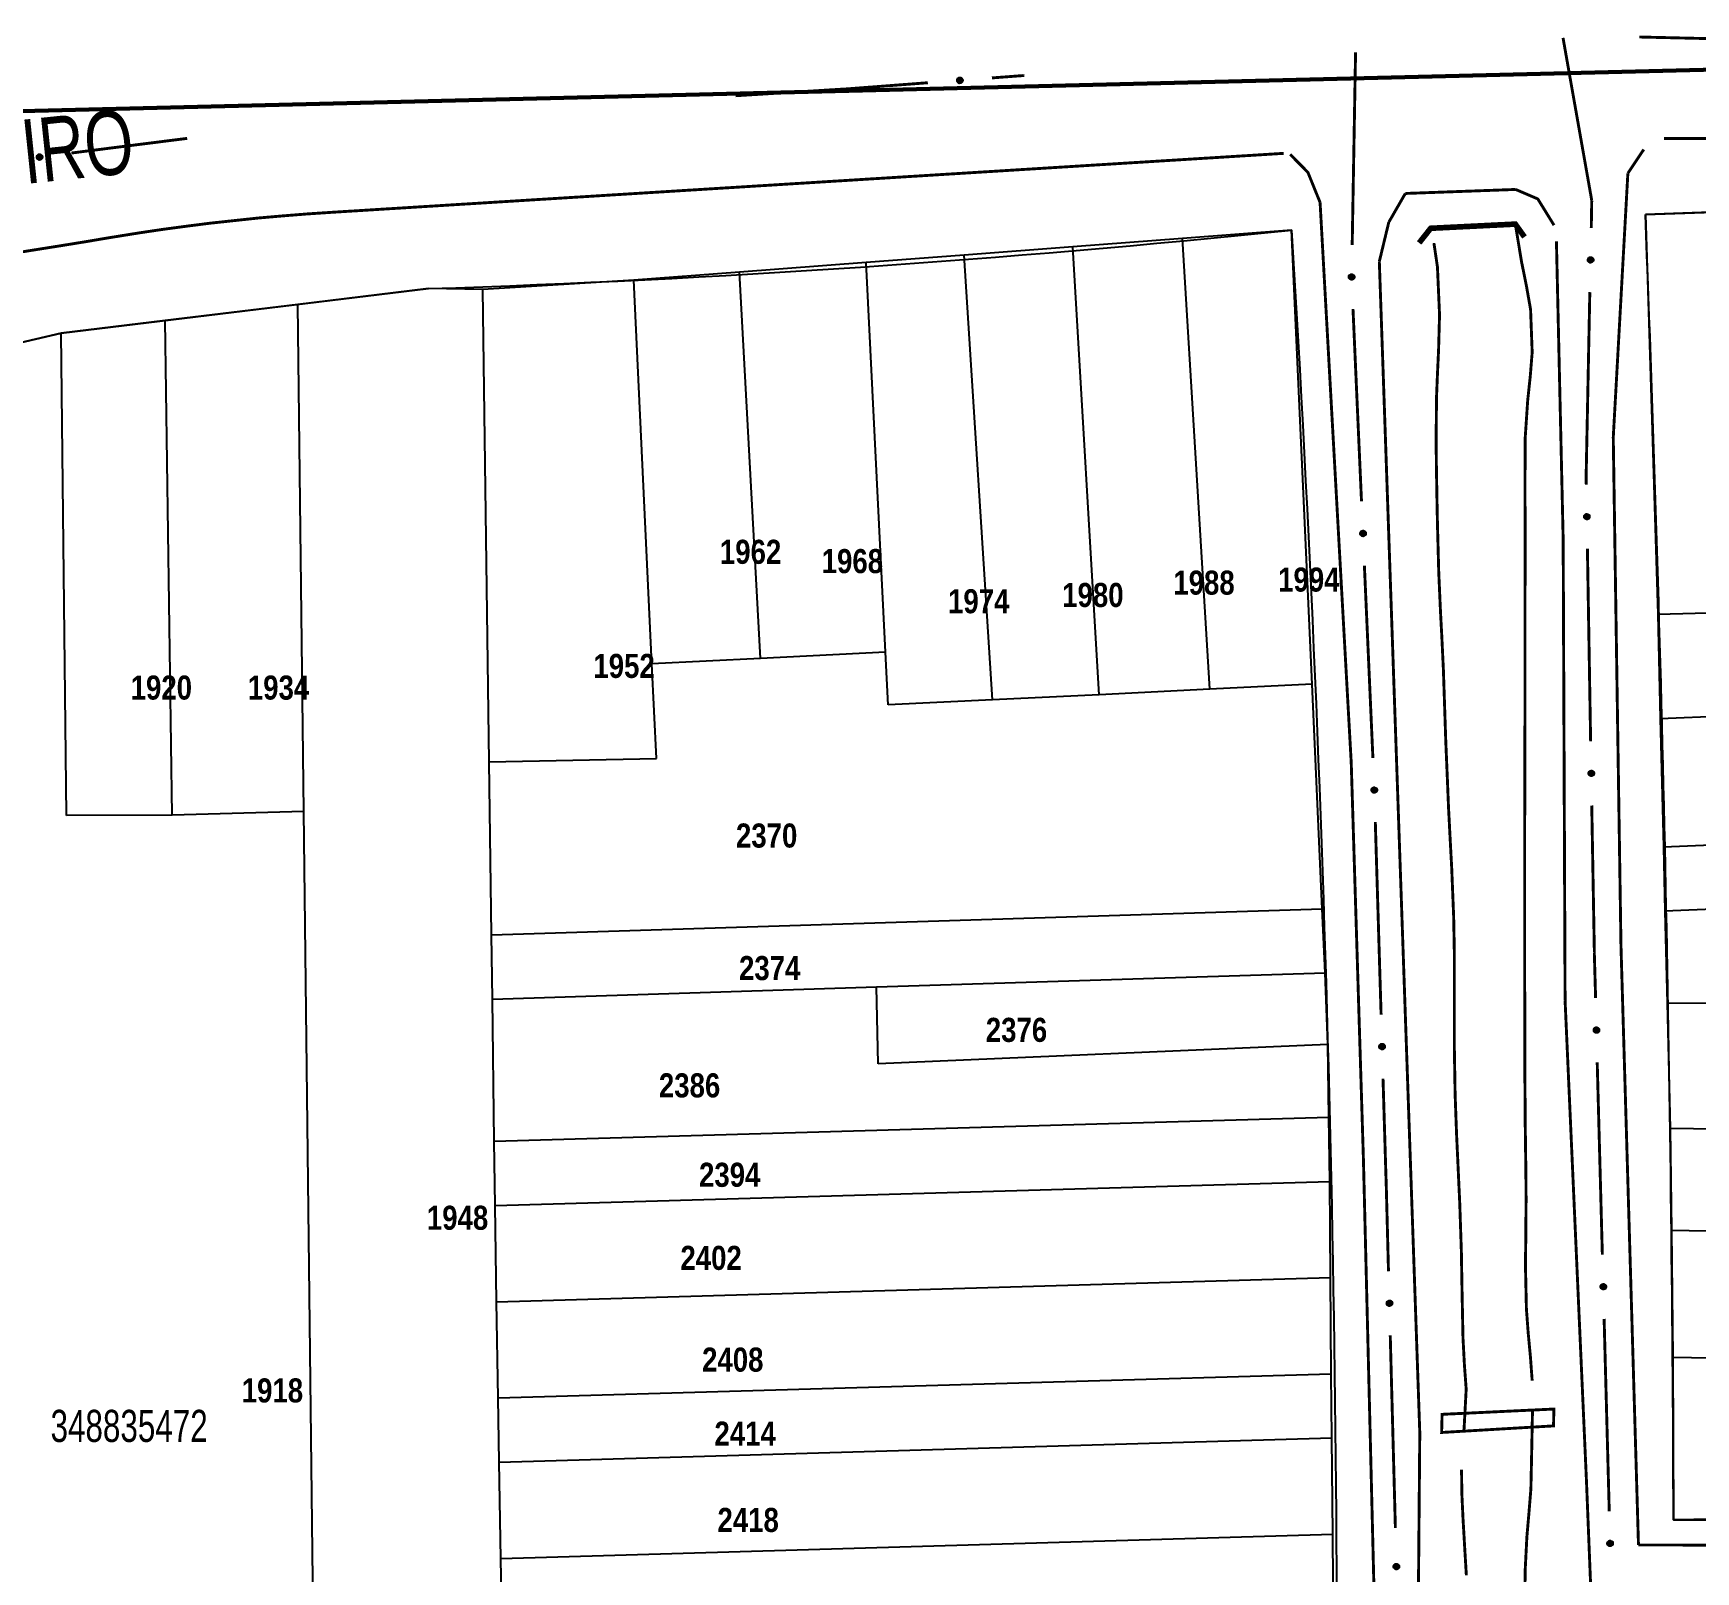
# Model space of a CAD drawing. Extents: x 201676 to 203188, y 4837754 to 4839005.
# Drawn here: x 202126.4 to 202229.9, y 4838902.7 to 4838998.5 of the extents above; entities that cross this region are included whole.
import ezdxf
from ezdxf.enums import TextEntityAlignment as Align

# ---------------------------------------------------------------- set-up
doc = ezdxf.new("R2010")
doc.units = 0
doc.header["$LTSCALE"] = 1.5
doc.header["$MEASUREMENT"] = 0
for name, color, linetype in [('CD-MALHA-LOTES', 40, 'CONTINUOUS'), ('CD_TXT_QUADRA', 7, 'CONTINUOUS'), ('HD-CURSO-PERENE', 170, 'CONTINUOUS'), ('LM-LIM-SETOR-FISCAL', 7, 'CONTINUOUS'), ('RU-QUADRAS', 210, 'CONTINUOUS'), ('SV-EIXO-RUA-PAV', 20, 'CONTINUOUS'), ('SV-ESTIVAS', 7, 'CONTINUOUS'), ('SV-PONTE-BUEIRO', 7, 'CONTINUOUS'), ('SV-RUA-PAVIM-S-GUIA-C-GUIA', 7, 'CONTINUOUS'), ('SV-TXT-RUA-PAV-S-GUIA-C-GUIA', 7, 'CONTINUOUS'), ('Th_NmrPort', 7, 'CONTINUOUS')]:
    doc.layers.add(name, color=color, linetype=linetype)
doc.styles.add('ARIAL', font='ARIAL.TTF')
doc.styles.get("Standard").update_dxf_attribs({"font": 'swisscbo.ttf'})
doc.linetypes.add('Limite', pattern='A,20,-3,[130,ltypeshp.shx,S=6.35,R=0,X=0,Y=0],-3,20', length=46)

msp = doc.modelspace()

# ---------------------------------------------------------------- linework, layer by layer
at = {"layer": 'CD-MALHA-LOTES', "linetype": 'Continuous', "flags": 128}
for points in [[(202236.64, 4838987.61), (202226.78, 4838987.24)], [(202226.78, 4838987.24), (202227.55, 4838962.34)], [(202197.96, 4838985.76), (202191.12, 4838985.24)], [(202204.74, 4838986.28), (202197.96, 4838985.76)], [(202199.66, 4838957.66), (202197.96, 4838985.76)], [(202206.02, 4838957.98), (202204.74, 4838986.28)], [(202184.36, 4838984.72), (202178.24, 4838984.26)], [(202191.12, 4838985.24), (202184.36, 4838984.72)], [(202186.11, 4838957), (202184.36, 4838984.72)], [(202192.76, 4838957.32), (202191.12, 4838985.24)], [(202170.37, 4838983.66), (202163.78, 4838983.15)], [(202178.24, 4838984.26), (202170.37, 4838983.66)], [(202171.66, 4838959.59), (202170.37, 4838983.66)], [(202179.45, 4838959.98), (202178.24, 4838984.26)], [(202154.37, 4838982.57), (202151, 4838982.63), (202142.86, 4838981.64)], [(202163.78, 4838983.15), (202154.37, 4838982.57)], [(202164.91, 4838959.24), (202163.78, 4838983.15)], [(202142.86, 4838981.64), (202134.6, 4838980.64)], [(202143.23, 4838950.05), (202142.86, 4838981.64)], [(202154.77, 4838953.14), (202154.37, 4838982.57)], [(202134.6, 4838980.64), (202128.11, 4838979.86)], [(202135.02, 4838949.82), (202134.6, 4838980.64)], [(202128.11, 4838979.86), (202123.29, 4838978.73)], [(202128.45, 4838949.8), (202128.11, 4838979.86)], [(202227.55, 4838962.34), (202237.62, 4838962.61)], [(202227.55, 4838962.34), (202227.71, 4838955.84)], [(202179.45, 4838959.98), (202171.66, 4838959.59)], [(202179.61, 4838956.69), (202179.45, 4838959.98)], [(202171.66, 4838959.59), (202164.91, 4838959.24)], [(202165.19, 4838953.35), (202164.91, 4838959.24)], [(202206.02, 4838957.98), (202199.66, 4838957.66)], [(202206.66, 4838943.99), (202206.02, 4838957.98)], [(202186.11, 4838957), (202179.61, 4838956.69)], [(202192.76, 4838957.32), (202186.11, 4838957)], [(202199.66, 4838957.66), (202192.76, 4838957.32)], [(202227.71, 4838955.84), (202243.72, 4838956.51)], [(202227.71, 4838955.84), (202227.9, 4838947.84)], [(202154.77, 4838953.14), (202165.19, 4838953.35)], [(202154.91, 4838942.36), (202154.77, 4838953.14)], [(202135.02, 4838949.82), (202128.45, 4838949.8)], [(202143.23, 4838950.05), (202135.02, 4838949.82)], [(202143.98, 4838886.19), (202143.23, 4838950.05)], [(202227.9, 4838947.84), (202243.92, 4838948.51)], [(202227.9, 4838947.84), (202228, 4838943.84)], [(202244.05, 4838944.51), (202228, 4838943.84)], [(202154.91, 4838942.36), (202206.66, 4838943.99)], [(202206.84, 4838940), (202206.66, 4838943.99)], [(202228, 4838943.84), (202228.13, 4838938.11)], [(202154.97, 4838938.36), (202154.91, 4838942.36)], [(202154.97, 4838938.36), (202178.9, 4838939.12)], [(202178.9, 4838939.12), (202206.84, 4838940)], [(202178.99, 4838934.32), (202178.9, 4838939.12)], [(202207, 4838935.52), (202206.84, 4838940)], [(202155.09, 4838929.5), (202154.97, 4838938.36)], [(202228.13, 4838938.11), (202244.21, 4838938.2)], [(202228.13, 4838938.11), (202228.32, 4838930.31)], [(202207, 4838935.52), (202178.99, 4838934.32)], [(202207.07, 4838931), (202207, 4838935.52)], [(202155.09, 4838929.5), (202207.07, 4838931)], [(202207.12, 4838927), (202207.07, 4838931)], [(202228.32, 4838930.31), (202244.4, 4838930.08)], [(202228.32, 4838930.31), (202228.4, 4838923.95)], [(202155.14, 4838925.5), (202155.09, 4838929.5)], [(202155.14, 4838925.5), (202207.12, 4838927)], [(202207.17, 4838921), (202207.12, 4838927)], [(202155.23, 4838919.5), (202155.14, 4838925.5)], [(202228.4, 4838923.95), (202250.33, 4838923.55)], [(202228.4, 4838923.95), (202228.5, 4838916.05)], [(202155.23, 4838919.5), (202207.17, 4838921)], [(202207.22, 4838915.01), (202207.17, 4838921)], [(202155.33, 4838913.5), (202155.23, 4838919.5)], [(202228.5, 4838916.05), (202250.42, 4838915.65)], [(202228.5, 4838916.05), (202228.53, 4838905.91)], [(202155.33, 4838913.5), (202207.22, 4838915.01)], [(202207.26, 4838911.01), (202207.22, 4838915.01)], [(202155.39, 4838909.5), (202155.33, 4838913.5)], [(202155.39, 4838909.5), (202207.26, 4838911.01)], [(202207.31, 4838905.01), (202207.26, 4838911.01)], [(202155.49, 4838903.5), (202155.39, 4838909.5)], [(202155.49, 4838903.5), (202207.31, 4838905.01)], [(202207.36, 4838899.01), (202207.31, 4838905.01)], [(202228.53, 4838905.91), (202250.53, 4838905.84)], [(202155.59, 4838897.51), (202155.49, 4838903.5)]]:
    msp.add_lwpolyline(points, dxfattribs=at)
at = {"layer": 'HD-CURSO-PERENE', "const_width": 0.18}
for points in [[(202218.68, 4838986.65), (202219.07, 4838984.29), (202219.37, 4838982.81), (202219.63, 4838981.33), (202219.73, 4838978.66), (202219.61, 4838977.16), (202219.45, 4838975.66), (202219.3, 4838973.41), (202219.28, 4838970.41), (202219.29, 4838968.22), (202219.29, 4838966.72), (202219.29, 4838965.22), (202219.28, 4838962.37), (202219.28, 4838959.37), (202219.28, 4838957), (202219.28, 4838955.5), (202219.27, 4838954), (202219.27, 4838951.19), (202219.26, 4838948.19), (202219.26, 4838945.95), (202219.26, 4838944.45), (202219.26, 4838942.95), (202219.26, 4838940.42), (202219.27, 4838937.42), (202219.27, 4838934.49), (202219.28, 4838932.99), (202219.3, 4838930.36), (202219.34, 4838927.36), (202219.35, 4838925.86), (202219.33, 4838923.29), (202219.31, 4838921.79), (202219.37, 4838919.07), (202219.48, 4838917.57), (202219.62, 4838916.07), (202219.73, 4838914.58)], [(202215.48, 4838911.43), (202215.62, 4838914.05), (202215.51, 4838915.55), (202215.42, 4838917.25), (202215.36, 4838920.25), (202215.32, 4838922.6), (202215.22, 4838925.6), (202215.09, 4838928.44), (202215.02, 4838929.94), (202214.93, 4838932.43), (202214.88, 4838935.43), (202214.88, 4838936.93), (202214.88, 4838939.86), (202214.88, 4838941.36), (202214.84, 4838943.48), (202214.72, 4838946.48), (202214.64, 4838947.98), (202214.52, 4838950.28), (202214.46, 4838951.78), (202214.35, 4838954.38), (202214.25, 4838957.38), (202214.2, 4838958.88), (202214.1, 4838960.98), (202214.02, 4838962.48), (202213.91, 4838964.97), (202213.83, 4838967.97), (202213.8, 4838969.47), (202213.76, 4838971.83), (202213.75, 4838973.33), (202213.77, 4838975.8), (202213.83, 4838977.3), (202213.9, 4838978.8), (202213.96, 4838980.99), (202213.83, 4838983.98), (202213.61, 4838985.47)], [(202219.75, 4838912.74), (202219.7, 4838910.18), (202219.65, 4838907.84), (202219.53, 4838906.35), (202219.4, 4838904.85), (202219.29, 4838902.69), (202219.28, 4838901.19)], [(202215.63, 4838902.45), (202215.54, 4838903.95), (202215.42, 4838906.02), (202215.35, 4838907.53), (202215.33, 4838909.03)]]:
    msp.add_lwpolyline(points, dxfattribs=at)
at = {"layer": 'LM-LIM-SETOR-FISCAL', "linetype": 'Limite', "ltscale": 0.1}
msp.add_lwpolyline([(202318.07, 4838998.42, 0.25, 0.25, 0), (202068.75, 4838992.29, 0.25, 0.25, 0), (201844.6, 4838966.82, 0.25, 0.25, 0), (201676.49, 4838941.35, 0, 0, 0), (201681.03, 4838935.91, 0.25, 0.25, 0), (201689.97, 4838899.54, 0.25, 0.25, 0), (201695.64, 4838875.82, 0.25, 0.25, 0), (201701.83, 4838849.53, 0.25, 0.25, 0), (201705.72, 4838833.17, 0.25, 0.25, 0), (201725.64, 4838746.02, 0.25, 0.25, 0), (201739.56, 4838683.09, 0.25, 0.25, 0), (201748.1, 4838649.87, 0.25, 0.25, 0), (201789.28, 4838468.11, 0.25, 0.25, 0)], format="xyseb", dxfattribs=at)
at = {"layer": 'RU-QUADRAS', "color": 6, "linetype": 'Continuous'}
msp.add_lwpolyline([(202226.78, 4838987.24), (202268.29, 4838988.66), (202270.23, 4838929.72), (202273.57, 4838929.68), (202271.64, 4838988.7), (202313.82, 4838989.16, -0.317853), (202314.58, 4838985.46), (202316.1, 4838985.46), (202309.81, 4838905.27, 0.009773), (202228.53, 4838905.91, 0.009219)], format="xyb", close=True, dxfattribs=at)
msp.add_lwpolyline([(202123.29, 4838978.73), (202128.11, 4838979.86), (202151, 4838982.63, 0.017803), (202204.74, 4838986.28, -0.018695), (202207.43, 4838875.03), (202204.99, 4838875.04, 0.012757), (202207.74, 4838804.91), (202187.94, 4838803.26), (202184.93, 4838858.85), (202175.3, 4838858.48), (202177.38, 4838802.69), (202147.04, 4838801.02), (202146.76, 4838860.38), (202144.01, 4838860.26), (202144.29, 4838800.87), (202108.69, 4838799.31)], format="xyb", dxfattribs=at)
at = {"layer": 'SV-EIXO-RUA-PAV', "const_width": 0.18}
for points in [[(202221.65, 4838998.26), (202223.39, 4838988.41)], [(202226.41, 4838998.31), (202238.41, 4838998.03)], [(202208.73, 4838997.35), (202208.52, 4838985.35)], [(202170.12, 4838994.65), (202176.11, 4838995.02)], [(202176.11, 4838995.02), (202177.1, 4838995.08)], [(202177.1, 4838995.08), (202182.09, 4838995.46)], [(202186.08, 4838995.76), (202188.07, 4838995.91)], [(202188.07, 4838995.91), (202188.11, 4838995.91)], [(202128.75, 4838991.08), (202135.7, 4838991.96)], [(202135.7, 4838991.96), (202135.96, 4838991.99)], [(202223.39, 4838988.41), (202223.44, 4838988.12)], [(202223.44, 4838988.12), (202223.41, 4838986.41)], [(202223.32, 4838982.41), (202223.1, 4838971.42)], [(202208.57, 4838981.36), (202209.1, 4838969.37)], [(202223.1, 4838971.42), (202223.09, 4838970.97)], [(202223.09, 4838970.97), (202223.1, 4838970.42)], [(202223.17, 4838966.42), (202223.37, 4838954.42)], [(202209.28, 4838965.37), (202209.81, 4838953.38)], [(202223.44, 4838950.42), (202223.6, 4838941.42)], [(202209.96, 4838949.39), (202210.32, 4838937.39)], [(202223.6, 4838941.42), (202223.6, 4838941.24)], [(202223.6, 4838941.24), (202223.68, 4838938.42)], [(202223.78, 4838934.42), (202224.1, 4838922.43)], [(202210.44, 4838933.39), (202210.62, 4838927.4)], [(202210.62, 4838927.4), (202210.64, 4838926.81)], [(202210.64, 4838926.81), (202210.78, 4838921.4)], [(202224.21, 4838918.43), (202224.53, 4838906.43)], [(202210.89, 4838917.4), (202211.21, 4838905.4)]]:
    msp.add_lwpolyline(points, dxfattribs=at)
at = {"layer": 'SV-EIXO-RUA-PAV'}
for points in [[(202183.93, 4838995.7), (202183.96, 4838995.74), (202184, 4838995.77), (202184.03, 4838995.78), (202184.07, 4838995.78), (202184.1, 4838995.78), (202184.14, 4838995.78), (202184.18, 4838995.76), (202184.21, 4838995.73), (202184.24, 4838995.69), (202184.25, 4838995.66), (202184.26, 4838995.62), (202184.26, 4838995.59), (202184.25, 4838995.55), (202184.23, 4838995.51), (202184.2, 4838995.48), (202184.16, 4838995.45), (202184.13, 4838995.44), (202184.09, 4838995.43), (202184.06, 4838995.43), (202184.02, 4838995.44), (202183.98, 4838995.46), (202183.95, 4838995.49), (202183.92, 4838995.53), (202183.91, 4838995.56), (202183.91, 4838995.6), (202183.91, 4838995.63), (202183.91, 4838995.67), (202183.93, 4838995.7)], [(202126.61, 4838990.92), (202126.64, 4838990.95), (202126.67, 4838990.98), (202126.71, 4838991), (202126.74, 4838991), (202126.78, 4838991), (202126.81, 4838991), (202126.85, 4838990.98), (202126.89, 4838990.95), (202126.92, 4838990.92), (202126.93, 4838990.88), (202126.94, 4838990.85), (202126.94, 4838990.82), (202126.93, 4838990.78), (202126.92, 4838990.74), (202126.89, 4838990.7), (202126.85, 4838990.67), (202126.82, 4838990.66), (202126.79, 4838990.65), (202126.75, 4838990.65), (202126.71, 4838990.66), (202126.68, 4838990.67), (202126.64, 4838990.7), (202126.61, 4838990.74), (202126.6, 4838990.77), (202126.59, 4838990.81), (202126.59, 4838990.84), (202126.59, 4838990.88), (202126.61, 4838990.92)], [(202223.48, 4838984.55), (202223.51, 4838984.52), (202223.53, 4838984.48), (202223.54, 4838984.45), (202223.54, 4838984.41), (202223.54, 4838984.38), (202223.53, 4838984.34), (202223.51, 4838984.31), (202223.47, 4838984.27), (202223.43, 4838984.25), (202223.4, 4838984.24), (202223.36, 4838984.24), (202223.33, 4838984.24), (202223.29, 4838984.26), (202223.26, 4838984.28), (202223.22, 4838984.31), (202223.2, 4838984.35), (202223.19, 4838984.38), (202223.19, 4838984.42), (202223.2, 4838984.46), (202223.21, 4838984.49), (202223.23, 4838984.53), (202223.26, 4838984.56), (202223.3, 4838984.58), (202223.34, 4838984.59), (202223.37, 4838984.59), (202223.41, 4838984.59), (202223.44, 4838984.58), (202223.48, 4838984.55)], [(202208.58, 4838983.5), (202208.62, 4838983.47), (202208.65, 4838983.43), (202208.66, 4838983.4), (202208.66, 4838983.36), (202208.66, 4838983.33), (202208.65, 4838983.29), (202208.63, 4838983.26), (202208.6, 4838983.22), (202208.56, 4838983.2), (202208.53, 4838983.18), (202208.49, 4838983.18), (202208.46, 4838983.18), (202208.42, 4838983.19), (202208.38, 4838983.21), (202208.35, 4838983.24), (202208.32, 4838983.28), (202208.31, 4838983.31), (202208.31, 4838983.35), (202208.31, 4838983.39), (202208.32, 4838983.42), (202208.34, 4838983.46), (202208.37, 4838983.49), (202208.41, 4838983.52), (202208.44, 4838983.53), (202208.48, 4838983.53), (202208.51, 4838983.53), (202208.55, 4838983.52), (202208.58, 4838983.5)], [(202223.24, 4838968.56), (202223.28, 4838968.53), (202223.3, 4838968.49), (202223.31, 4838968.46), (202223.31, 4838968.42), (202223.31, 4838968.39), (202223.3, 4838968.35), (202223.28, 4838968.32), (202223.25, 4838968.28), (202223.21, 4838968.26), (202223.18, 4838968.25), (202223.14, 4838968.24), (202223.11, 4838968.24), (202223.07, 4838968.26), (202223.03, 4838968.28), (202223, 4838968.31), (202222.97, 4838968.35), (202222.96, 4838968.38), (202222.96, 4838968.42), (202222.96, 4838968.45), (202222.97, 4838968.49), (202222.99, 4838968.52), (202223.03, 4838968.56), (202223.06, 4838968.58), (202223.1, 4838968.59), (202223.13, 4838968.6), (202223.17, 4838968.59), (202223.2, 4838968.58), (202223.24, 4838968.56)], [(202209.3, 4838967.52), (202209.33, 4838967.49), (202209.36, 4838967.45), (202209.37, 4838967.41), (202209.37, 4838967.38), (202209.37, 4838967.35), (202209.36, 4838967.31), (202209.34, 4838967.27), (202209.31, 4838967.24), (202209.27, 4838967.21), (202209.24, 4838967.2), (202209.2, 4838967.19), (202209.17, 4838967.2), (202209.13, 4838967.21), (202209.09, 4838967.23), (202209.06, 4838967.26), (202209.03, 4838967.29), (202209.02, 4838967.33), (202209.02, 4838967.37), (202209.02, 4838967.4), (202209.03, 4838967.44), (202209.05, 4838967.47), (202209.08, 4838967.51), (202209.12, 4838967.53), (202209.15, 4838967.54), (202209.19, 4838967.55), (202209.22, 4838967.55), (202209.26, 4838967.54), (202209.3, 4838967.52)], [(202223.52, 4838952.56), (202223.55, 4838952.53), (202223.58, 4838952.5), (202223.59, 4838952.46), (202223.59, 4838952.43), (202223.59, 4838952.39), (202223.58, 4838952.35), (202223.56, 4838952.32), (202223.52, 4838952.28), (202223.48, 4838952.26), (202223.45, 4838952.25), (202223.41, 4838952.24), (202223.38, 4838952.25), (202223.34, 4838952.26), (202223.31, 4838952.28), (202223.27, 4838952.31), (202223.25, 4838952.35), (202223.24, 4838952.38), (202223.24, 4838952.42), (202223.24, 4838952.46), (202223.25, 4838952.49), (202223.27, 4838952.53), (202223.3, 4838952.56), (202223.34, 4838952.58), (202223.37, 4838952.59), (202223.41, 4838952.6), (202223.44, 4838952.6), (202223.48, 4838952.59), (202223.52, 4838952.56)], [(202210, 4838951.53), (202210.04, 4838951.5), (202210.06, 4838951.46), (202210.07, 4838951.43), (202210.08, 4838951.39), (202210.07, 4838951.36), (202210.06, 4838951.32), (202210.04, 4838951.29), (202210.01, 4838951.25), (202209.97, 4838951.23), (202209.94, 4838951.21), (202209.9, 4838951.21), (202209.87, 4838951.21), (202209.83, 4838951.22), (202209.8, 4838951.24), (202209.76, 4838951.28), (202209.74, 4838951.31), (202209.73, 4838951.35), (202209.72, 4838951.38), (202209.73, 4838951.42), (202209.73, 4838951.45), (202209.76, 4838951.49), (202209.79, 4838951.53), (202209.82, 4838951.55), (202209.86, 4838951.56), (202209.89, 4838951.56), (202209.93, 4838951.56), (202209.96, 4838951.55), (202210, 4838951.53)], [(202223.83, 4838936.57), (202223.87, 4838936.54), (202223.9, 4838936.5), (202223.91, 4838936.46), (202223.91, 4838936.43), (202223.91, 4838936.39), (202223.9, 4838936.36), (202223.88, 4838936.32), (202223.84, 4838936.29), (202223.81, 4838936.26), (202223.77, 4838936.25), (202223.74, 4838936.25), (202223.7, 4838936.25), (202223.67, 4838936.26), (202223.63, 4838936.28), (202223.59, 4838936.32), (202223.57, 4838936.35), (202223.56, 4838936.39), (202223.56, 4838936.42), (202223.56, 4838936.46), (202223.57, 4838936.49), (202223.59, 4838936.53), (202223.62, 4838936.56), (202223.66, 4838936.59), (202223.69, 4838936.6), (202223.73, 4838936.6), (202223.76, 4838936.6), (202223.8, 4838936.59), (202223.83, 4838936.57)], [(202210.49, 4838935.54), (202210.52, 4838935.51), (202210.55, 4838935.47), (202210.56, 4838935.43), (202210.56, 4838935.4), (202210.56, 4838935.37), (202210.55, 4838935.33), (202210.53, 4838935.29), (202210.5, 4838935.26), (202210.46, 4838935.23), (202210.42, 4838935.22), (202210.39, 4838935.22), (202210.35, 4838935.22), (202210.32, 4838935.23), (202210.28, 4838935.25), (202210.25, 4838935.28), (202210.22, 4838935.32), (202210.21, 4838935.35), (202210.21, 4838935.39), (202210.21, 4838935.43), (202210.22, 4838935.46), (202210.24, 4838935.5), (202210.27, 4838935.53), (202210.31, 4838935.56), (202210.34, 4838935.57), (202210.38, 4838935.57), (202210.41, 4838935.57), (202210.45, 4838935.56), (202210.49, 4838935.54)], [(202224.26, 4838920.57), (202224.3, 4838920.54), (202224.32, 4838920.51), (202224.33, 4838920.47), (202224.34, 4838920.44), (202224.33, 4838920.4), (202224.32, 4838920.37), (202224.3, 4838920.33), (202224.27, 4838920.29), (202224.23, 4838920.27), (202224.2, 4838920.26), (202224.16, 4838920.25), (202224.13, 4838920.26), (202224.09, 4838920.27), (202224.06, 4838920.29), (202224.02, 4838920.32), (202224, 4838920.36), (202223.99, 4838920.39), (202223.98, 4838920.43), (202223.99, 4838920.46), (202224, 4838920.5), (202224.02, 4838920.53), (202224.05, 4838920.57), (202224.08, 4838920.59), (202224.12, 4838920.6), (202224.15, 4838920.61), (202224.19, 4838920.61), (202224.23, 4838920.6), (202224.26, 4838920.57)], [(202210.94, 4838919.55), (202210.98, 4838919.51), (202211, 4838919.48), (202211.01, 4838919.44), (202211.02, 4838919.41), (202211.01, 4838919.37), (202211, 4838919.34), (202210.98, 4838919.3), (202210.95, 4838919.26), (202210.91, 4838919.24), (202210.88, 4838919.23), (202210.84, 4838919.22), (202210.81, 4838919.23), (202210.77, 4838919.24), (202210.74, 4838919.26), (202210.7, 4838919.29), (202210.68, 4838919.33), (202210.67, 4838919.36), (202210.66, 4838919.4), (202210.67, 4838919.43), (202210.68, 4838919.47), (202210.7, 4838919.51), (202210.73, 4838919.54), (202210.76, 4838919.56), (202210.8, 4838919.57), (202210.83, 4838919.58), (202210.87, 4838919.58), (202210.91, 4838919.57), (202210.94, 4838919.55)], [(202224.69, 4838904.58), (202224.73, 4838904.55), (202224.75, 4838904.51), (202224.76, 4838904.48), (202224.76, 4838904.44), (202224.76, 4838904.41), (202224.75, 4838904.37), (202224.73, 4838904.33), (202224.7, 4838904.3), (202224.66, 4838904.28), (202224.63, 4838904.26), (202224.59, 4838904.26), (202224.56, 4838904.26), (202224.52, 4838904.27), (202224.48, 4838904.29), (202224.45, 4838904.33), (202224.42, 4838904.36), (202224.41, 4838904.4), (202224.41, 4838904.43), (202224.41, 4838904.47), (202224.42, 4838904.5), (202224.44, 4838904.54), (202224.48, 4838904.57), (202224.51, 4838904.6), (202224.55, 4838904.61), (202224.58, 4838904.61), (202224.62, 4838904.61), (202224.65, 4838904.6), (202224.69, 4838904.58)], [(202211.38, 4838903.13), (202211.41, 4838903.1), (202211.44, 4838903.06), (202211.45, 4838903.03), (202211.45, 4838902.99), (202211.45, 4838902.96), (202211.44, 4838902.92), (202211.42, 4838902.89), (202211.38, 4838902.85), (202211.34, 4838902.83), (202211.31, 4838902.82), (202211.27, 4838902.81), (202211.24, 4838902.82), (202211.2, 4838902.83), (202211.17, 4838902.85), (202211.13, 4838902.89), (202211.11, 4838902.92), (202211.1, 4838902.96), (202211.1, 4838902.99), (202211.1, 4838903.03), (202211.11, 4838903.06), (202211.13, 4838903.1), (202211.17, 4838903.13), (202211.2, 4838903.16), (202211.24, 4838903.17), (202211.27, 4838903.17), (202211.31, 4838903.17), (202211.34, 4838903.16), (202211.38, 4838903.13)]]:
    msp.add_lwpolyline(points, close=True, dxfattribs=at)
for points in [[(202183.91, 4838995.67), (202184.21, 4838995.73)], [(202183.91, 4838995.65), (202184.22, 4838995.71)], [(202183.91, 4838995.63), (202184.24, 4838995.69)], [(202183.91, 4838995.61), (202184.24, 4838995.67)], [(202183.91, 4838995.6), (202184.25, 4838995.66)], [(202183.91, 4838995.58), (202184.25, 4838995.64)], [(202183.91, 4838995.56), (202184.26, 4838995.62)], [(202183.92, 4838995.68), (202184.19, 4838995.74)], [(202183.92, 4838995.54), (202184.25, 4838995.6)], [(202183.92, 4838995.53), (202184.26, 4838995.59)], [(202183.93, 4838995.7), (202184.18, 4838995.76)], [(202183.94, 4838995.51), (202184.25, 4838995.57)], [(202183.95, 4838995.72), (202184.15, 4838995.77)], [(202183.95, 4838995.49), (202184.25, 4838995.55)], [(202183.96, 4838995.74), (202184.14, 4838995.78)], [(202183.97, 4838995.48), (202184.24, 4838995.53)], [(202183.98, 4838995.76), (202184.11, 4838995.78)], [(202183.98, 4838995.46), (202184.23, 4838995.51)], [(202184, 4838995.77), (202184.1, 4838995.78)], [(202184.01, 4838995.45), (202184.21, 4838995.49)], [(202184.02, 4838995.44), (202184.2, 4838995.48)], [(202184.04, 4838995.44), (202184.17, 4838995.46)], [(202184.06, 4838995.43), (202184.16, 4838995.45)], [(202126.59, 4838990.88), (202126.89, 4838990.95)], [(202126.59, 4838990.86), (202126.9, 4838990.94)], [(202126.59, 4838990.84), (202126.92, 4838990.92)], [(202126.59, 4838990.82), (202126.92, 4838990.9)], [(202126.59, 4838990.81), (202126.93, 4838990.88)], [(202126.6, 4838990.89), (202126.87, 4838990.97)], [(202126.61, 4838990.92), (202126.85, 4838990.98)], [(202126.63, 4838990.94), (202126.82, 4838990.99)], [(202126.64, 4838990.95), (202126.81, 4838991)], [(202126.66, 4838990.97), (202126.79, 4838991)], [(202126.67, 4838990.98), (202126.78, 4838991)], [(202126.6, 4838990.79), (202126.94, 4838990.86)], [(202126.6, 4838990.77), (202126.94, 4838990.85)], [(202126.61, 4838990.75), (202126.94, 4838990.83)], [(202126.61, 4838990.74), (202126.94, 4838990.82)], [(202126.63, 4838990.72), (202126.93, 4838990.79)], [(202126.64, 4838990.7), (202126.93, 4838990.78)], [(202126.66, 4838990.69), (202126.92, 4838990.76)], [(202126.68, 4838990.67), (202126.92, 4838990.74)], [(202126.7, 4838990.67), (202126.89, 4838990.72)], [(202126.71, 4838990.66), (202126.89, 4838990.7)], [(202126.74, 4838990.66), (202126.86, 4838990.69)], [(202126.75, 4838990.65), (202126.85, 4838990.67)], [(202223.2, 4838984.47), (202223.21, 4838984.34)], [(202223.2, 4838984.46), (202223.2, 4838984.35)], [(202223.21, 4838984.49), (202223.22, 4838984.31)], [(202223.22, 4838984.5), (202223.24, 4838984.3)], [(202223.23, 4838984.53), (202223.26, 4838984.28)], [(202223.25, 4838984.54), (202223.28, 4838984.27)], [(202223.26, 4838984.56), (202223.29, 4838984.26)], [(202223.28, 4838984.57), (202223.31, 4838984.25)], [(202223.3, 4838984.58), (202223.33, 4838984.24)], [(202223.32, 4838984.58), (202223.35, 4838984.24)], [(202223.34, 4838984.59), (202223.36, 4838984.24)], [(202223.35, 4838984.59), (202223.38, 4838984.24)], [(202223.37, 4838984.59), (202223.4, 4838984.24)], [(202223.39, 4838984.59), (202223.42, 4838984.25)], [(202223.41, 4838984.59), (202223.43, 4838984.25)], [(202223.42, 4838984.58), (202223.45, 4838984.27)], [(202223.44, 4838984.58), (202223.47, 4838984.27)], [(202223.46, 4838984.57), (202223.49, 4838984.29)], [(202223.48, 4838984.55), (202223.51, 4838984.31)], [(202223.5, 4838984.54), (202223.52, 4838984.33)], [(202223.51, 4838984.52), (202223.53, 4838984.34)], [(202223.52, 4838984.5), (202223.53, 4838984.37)], [(202223.53, 4838984.48), (202223.54, 4838984.38)], [(202208.31, 4838983.4), (202208.33, 4838983.27)], [(202208.31, 4838983.39), (202208.32, 4838983.28)], [(202208.32, 4838983.42), (202208.35, 4838983.24)], [(202208.33, 4838983.43), (202208.36, 4838983.24)], [(202208.34, 4838983.46), (202208.38, 4838983.21)], [(202208.36, 4838983.47), (202208.4, 4838983.2)], [(202208.37, 4838983.49), (202208.42, 4838983.19)], [(202208.39, 4838983.5), (202208.44, 4838983.19)], [(202208.41, 4838983.52), (202208.46, 4838983.18)], [(202208.42, 4838983.52), (202208.47, 4838983.18)], [(202208.44, 4838983.53), (202208.49, 4838983.18)], [(202208.46, 4838983.53), (202208.51, 4838983.18)], [(202208.48, 4838983.53), (202208.53, 4838983.18)], [(202208.49, 4838983.53), (202208.54, 4838983.2)], [(202208.51, 4838983.53), (202208.56, 4838983.2)], [(202208.53, 4838983.52), (202208.58, 4838983.21)], [(202208.55, 4838983.52), (202208.6, 4838983.22)], [(202208.56, 4838983.51), (202208.61, 4838983.24)], [(202208.58, 4838983.5), (202208.63, 4838983.26)], [(202208.6, 4838983.48), (202208.64, 4838983.28)], [(202208.62, 4838983.47), (202208.65, 4838983.29)], [(202208.63, 4838983.45), (202208.65, 4838983.32)], [(202208.65, 4838983.43), (202208.66, 4838983.33)], [(202222.96, 4838968.45), (202222.97, 4838968.35)], [(202222.97, 4838968.49), (202223, 4838968.31)], [(202222.97, 4838968.47), (202222.99, 4838968.34)], [(202222.99, 4838968.52), (202223.03, 4838968.28)], [(202222.99, 4838968.5), (202223.01, 4838968.3)], [(202223.01, 4838968.54), (202223.05, 4838968.27)], [(202223.03, 4838968.56), (202223.07, 4838968.26)], [(202223.05, 4838968.57), (202223.09, 4838968.26)], [(202223.06, 4838968.58), (202223.11, 4838968.24)], [(202223.08, 4838968.58), (202223.12, 4838968.25)], [(202223.1, 4838968.59), (202223.14, 4838968.24)], [(202223.12, 4838968.59), (202223.15, 4838968.25)], [(202223.13, 4838968.6), (202223.18, 4838968.25)], [(202223.15, 4838968.59), (202223.19, 4838968.26)], [(202223.17, 4838968.59), (202223.21, 4838968.26)], [(202223.19, 4838968.58), (202223.23, 4838968.27)], [(202223.2, 4838968.58), (202223.25, 4838968.28)], [(202223.22, 4838968.57), (202223.26, 4838968.3)], [(202223.24, 4838968.56), (202223.28, 4838968.32)], [(202223.26, 4838968.54), (202223.29, 4838968.34)], [(202223.28, 4838968.53), (202223.3, 4838968.35)], [(202223.29, 4838968.51), (202223.31, 4838968.38)], [(202223.3, 4838968.49), (202223.31, 4838968.39)], [(202209.02, 4838967.4), (202209.03, 4838967.29)], [(202209.03, 4838967.44), (202209.06, 4838967.26)], [(202209.03, 4838967.41), (202209.05, 4838967.28)], [(202209.04, 4838967.45), (202209.08, 4838967.25)], [(202209.05, 4838967.47), (202209.09, 4838967.23)], [(202209.07, 4838967.49), (202209.11, 4838967.22)], [(202209.08, 4838967.51), (202209.13, 4838967.21)], [(202209.1, 4838967.52), (202209.15, 4838967.21)], [(202209.12, 4838967.53), (202209.17, 4838967.2)], [(202209.13, 4838967.54), (202209.18, 4838967.2)], [(202209.15, 4838967.54), (202209.2, 4838967.19)], [(202209.17, 4838967.54), (202209.22, 4838967.2)], [(202209.19, 4838967.55), (202209.24, 4838967.2)], [(202209.21, 4838967.54), (202209.26, 4838967.21)], [(202209.22, 4838967.55), (202209.27, 4838967.21)], [(202209.24, 4838967.54), (202209.29, 4838967.23)], [(202209.26, 4838967.54), (202209.31, 4838967.24)], [(202209.28, 4838967.53), (202209.32, 4838967.26)], [(202209.3, 4838967.52), (202209.34, 4838967.27)], [(202209.31, 4838967.5), (202209.35, 4838967.3)], [(202209.33, 4838967.49), (202209.36, 4838967.31)], [(202209.35, 4838967.47), (202209.36, 4838967.34)], [(202209.36, 4838967.45), (202209.37, 4838967.35)], [(202223.3, 4838952.56), (202223.34, 4838952.26)], [(202223.32, 4838952.57), (202223.36, 4838952.26)], [(202223.34, 4838952.58), (202223.38, 4838952.25)], [(202223.36, 4838952.59), (202223.4, 4838952.25)], [(202223.37, 4838952.59), (202223.41, 4838952.24)], [(202223.39, 4838952.59), (202223.43, 4838952.25)], [(202223.41, 4838952.6), (202223.45, 4838952.25)], [(202223.43, 4838952.59), (202223.47, 4838952.26)], [(202223.44, 4838952.6), (202223.48, 4838952.26)], [(202223.46, 4838952.59), (202223.5, 4838952.28)], [(202223.48, 4838952.59), (202223.52, 4838952.28)], [(202223.5, 4838952.57), (202223.54, 4838952.3)], [(202223.52, 4838952.56), (202223.56, 4838952.32)], [(202209.79, 4838951.53), (202209.83, 4838951.22)], [(202209.81, 4838951.54), (202209.85, 4838951.22)], [(202209.82, 4838951.55), (202209.87, 4838951.21)], [(202209.84, 4838951.55), (202209.89, 4838951.21)], [(202209.86, 4838951.56), (202209.9, 4838951.21)], [(202209.88, 4838951.56), (202209.92, 4838951.21)], [(202209.89, 4838951.56), (202209.94, 4838951.21)], [(202209.91, 4838951.56), (202209.96, 4838951.23)], [(202209.93, 4838951.56), (202209.97, 4838951.23)], [(202209.95, 4838951.55), (202209.99, 4838951.24)], [(202209.96, 4838951.55), (202210.01, 4838951.25)], [(202209.98, 4838951.54), (202210.03, 4838951.27)], [(202210, 4838951.53), (202210.04, 4838951.29)], [(202223.24, 4838952.47), (202223.26, 4838952.34)], [(202223.24, 4838952.46), (202223.25, 4838952.35)], [(202223.25, 4838952.49), (202223.27, 4838952.31)], [(202223.26, 4838952.5), (202223.29, 4838952.3)], [(202223.27, 4838952.53), (202223.31, 4838952.28)], [(202223.29, 4838952.54), (202223.32, 4838952.27)], [(202223.53, 4838952.55), (202223.57, 4838952.34)], [(202223.55, 4838952.53), (202223.58, 4838952.35)], [(202223.57, 4838952.51), (202223.58, 4838952.38)], [(202223.58, 4838952.5), (202223.59, 4838952.39)], [(202209.73, 4838951.45), (202209.76, 4838951.28)], [(202209.73, 4838951.43), (202209.75, 4838951.3)], [(202209.73, 4838951.42), (202209.74, 4838951.31)], [(202209.75, 4838951.47), (202209.78, 4838951.27)], [(202209.76, 4838951.49), (202209.8, 4838951.24)], [(202209.77, 4838951.5), (202209.81, 4838951.24)], [(202210.02, 4838951.51), (202210.05, 4838951.31)], [(202210.04, 4838951.5), (202210.06, 4838951.32)], [(202210.05, 4838951.48), (202210.07, 4838951.35)], [(202210.06, 4838951.46), (202210.07, 4838951.36)], [(202223.56, 4838936.47), (202223.58, 4838936.34)], [(202223.56, 4838936.46), (202223.57, 4838936.35)], [(202223.57, 4838936.49), (202223.59, 4838936.32)], [(202223.58, 4838936.5), (202223.61, 4838936.31)], [(202223.59, 4838936.53), (202223.63, 4838936.28)], [(202223.61, 4838936.54), (202223.65, 4838936.27)], [(202223.62, 4838936.56), (202223.67, 4838936.26)], [(202223.64, 4838936.57), (202223.68, 4838936.26)], [(202223.66, 4838936.59), (202223.7, 4838936.25)], [(202223.67, 4838936.59), (202223.72, 4838936.25)], [(202223.69, 4838936.6), (202223.74, 4838936.25)], [(202223.71, 4838936.6), (202223.75, 4838936.25)], [(202223.73, 4838936.6), (202223.77, 4838936.25)], [(202223.75, 4838936.6), (202223.79, 4838936.26)], [(202223.76, 4838936.6), (202223.81, 4838936.26)], [(202223.78, 4838936.59), (202223.83, 4838936.28)], [(202223.8, 4838936.59), (202223.84, 4838936.29)], [(202223.81, 4838936.58), (202223.86, 4838936.31)], [(202223.83, 4838936.57), (202223.88, 4838936.32)], [(202223.85, 4838936.55), (202223.89, 4838936.35)], [(202223.87, 4838936.54), (202223.9, 4838936.36)], [(202223.88, 4838936.52), (202223.9, 4838936.39)], [(202223.9, 4838936.5), (202223.91, 4838936.39)], [(202210.21, 4838935.43), (202210.22, 4838935.32)], [(202210.22, 4838935.46), (202210.25, 4838935.28)], [(202210.22, 4838935.44), (202210.23, 4838935.31)], [(202210.23, 4838935.47), (202210.26, 4838935.28)], [(202210.24, 4838935.5), (202210.28, 4838935.25)], [(202210.26, 4838935.51), (202210.3, 4838935.24)], [(202210.27, 4838935.53), (202210.32, 4838935.23)], [(202210.29, 4838935.54), (202210.33, 4838935.23)], [(202210.31, 4838935.56), (202210.35, 4838935.22)], [(202210.32, 4838935.56), (202210.37, 4838935.22)], [(202210.34, 4838935.57), (202210.39, 4838935.22)], [(202210.36, 4838935.57), (202210.4, 4838935.22)], [(202210.38, 4838935.57), (202210.42, 4838935.22)], [(202210.4, 4838935.57), (202210.44, 4838935.23)], [(202210.41, 4838935.57), (202210.46, 4838935.23)], [(202210.43, 4838935.56), (202210.48, 4838935.25)], [(202210.45, 4838935.56), (202210.5, 4838935.26)], [(202210.47, 4838935.55), (202210.51, 4838935.28)], [(202210.49, 4838935.54), (202210.53, 4838935.29)], [(202210.5, 4838935.52), (202210.54, 4838935.32)], [(202210.52, 4838935.51), (202210.55, 4838935.33)], [(202210.54, 4838935.49), (202210.55, 4838935.36)], [(202210.55, 4838935.47), (202210.56, 4838935.37)], [(202223.99, 4838920.48), (202224.01, 4838920.35)], [(202223.99, 4838920.46), (202224, 4838920.36)], [(202224, 4838920.5), (202224.02, 4838920.32)], [(202224.01, 4838920.51), (202224.04, 4838920.31)], [(202224.02, 4838920.53), (202224.06, 4838920.29)], [(202224.03, 4838920.55), (202224.07, 4838920.28)], [(202224.05, 4838920.57), (202224.09, 4838920.27)], [(202224.07, 4838920.58), (202224.11, 4838920.27)], [(202224.08, 4838920.59), (202224.13, 4838920.26)], [(202224.1, 4838920.59), (202224.15, 4838920.26)], [(202224.12, 4838920.6), (202224.16, 4838920.25)], [(202224.14, 4838920.6), (202224.18, 4838920.26)], [(202224.15, 4838920.61), (202224.2, 4838920.26)], [(202224.17, 4838920.6), (202224.22, 4838920.27)], [(202224.19, 4838920.61), (202224.23, 4838920.27)], [(202224.21, 4838920.6), (202224.25, 4838920.29)], [(202224.23, 4838920.6), (202224.27, 4838920.29)], [(202224.24, 4838920.58), (202224.29, 4838920.31)], [(202224.26, 4838920.57), (202224.3, 4838920.33)], [(202224.28, 4838920.56), (202224.31, 4838920.35)], [(202224.3, 4838920.54), (202224.32, 4838920.37)], [(202224.31, 4838920.52), (202224.33, 4838920.39)], [(202224.32, 4838920.51), (202224.33, 4838920.4)], [(202210.67, 4838919.45), (202210.69, 4838919.32)], [(202210.67, 4838919.43), (202210.68, 4838919.33)], [(202210.68, 4838919.47), (202210.7, 4838919.29)], [(202210.69, 4838919.48), (202210.72, 4838919.28)], [(202210.7, 4838919.51), (202210.74, 4838919.26)], [(202210.71, 4838919.52), (202210.75, 4838919.25)], [(202210.73, 4838919.54), (202210.77, 4838919.24)], [(202210.75, 4838919.55), (202210.79, 4838919.24)], [(202210.76, 4838919.56), (202210.81, 4838919.23)], [(202210.78, 4838919.57), (202210.83, 4838919.23)], [(202210.8, 4838919.57), (202210.84, 4838919.22)], [(202210.82, 4838919.57), (202210.86, 4838919.23)], [(202210.83, 4838919.58), (202210.88, 4838919.23)], [(202210.85, 4838919.57), (202210.9, 4838919.24)], [(202210.87, 4838919.58), (202210.91, 4838919.24)], [(202210.89, 4838919.57), (202210.93, 4838919.26)], [(202210.91, 4838919.57), (202210.95, 4838919.26)], [(202210.92, 4838919.56), (202210.97, 4838919.29)], [(202210.94, 4838919.55), (202210.98, 4838919.3)], [(202210.96, 4838919.53), (202210.99, 4838919.33)], [(202210.98, 4838919.51), (202211, 4838919.34)], [(202210.99, 4838919.49), (202211.01, 4838919.36)], [(202211, 4838919.48), (202211.01, 4838919.37)], [(202224.41, 4838904.47), (202224.42, 4838904.36)], [(202224.42, 4838904.5), (202224.45, 4838904.33)], [(202224.42, 4838904.48), (202224.44, 4838904.35)], [(202224.44, 4838904.54), (202224.48, 4838904.29)], [(202224.44, 4838904.52), (202224.47, 4838904.32)], [(202224.46, 4838904.55), (202224.5, 4838904.29)], [(202224.48, 4838904.57), (202224.52, 4838904.27)], [(202224.49, 4838904.58), (202224.54, 4838904.27)], [(202224.51, 4838904.6), (202224.56, 4838904.26)], [(202224.53, 4838904.6), (202224.57, 4838904.26)], [(202224.55, 4838904.61), (202224.59, 4838904.26)], [(202224.56, 4838904.61), (202224.61, 4838904.26)], [(202224.58, 4838904.61), (202224.63, 4838904.26)], [(202224.6, 4838904.61), (202224.65, 4838904.27)], [(202224.62, 4838904.61), (202224.66, 4838904.28)], [(202224.64, 4838904.6), (202224.68, 4838904.29)], [(202224.65, 4838904.6), (202224.7, 4838904.3)], [(202224.67, 4838904.59), (202224.71, 4838904.32)], [(202224.69, 4838904.58), (202224.73, 4838904.33)], [(202224.71, 4838904.56), (202224.74, 4838904.36)], [(202224.73, 4838904.55), (202224.75, 4838904.37)], [(202224.74, 4838904.53), (202224.76, 4838904.4)], [(202224.75, 4838904.51), (202224.76, 4838904.41)], [(202211.1, 4838903.03), (202211.11, 4838902.92)], [(202211.11, 4838903.06), (202211.13, 4838902.89)], [(202211.11, 4838903.04), (202211.12, 4838902.91)], [(202211.12, 4838903.08), (202211.15, 4838902.88)], [(202211.13, 4838903.1), (202211.17, 4838902.85)], [(202211.15, 4838903.11), (202211.19, 4838902.84)], [(202211.17, 4838903.13), (202211.2, 4838902.83)], [(202211.18, 4838903.14), (202211.22, 4838902.83)], [(202211.2, 4838903.16), (202211.24, 4838902.82)], [(202211.22, 4838903.16), (202211.26, 4838902.82)], [(202211.24, 4838903.17), (202211.27, 4838902.81)], [(202211.25, 4838903.16), (202211.29, 4838902.82)], [(202211.27, 4838903.17), (202211.31, 4838902.82)], [(202211.29, 4838903.16), (202211.33, 4838902.83)], [(202211.31, 4838903.17), (202211.34, 4838902.83)], [(202211.33, 4838903.16), (202211.36, 4838902.85)], [(202211.34, 4838903.16), (202211.38, 4838902.85)], [(202211.36, 4838903.14), (202211.4, 4838902.87)], [(202211.38, 4838903.13), (202211.42, 4838902.89)], [(202211.4, 4838903.12), (202211.43, 4838902.91)], [(202211.41, 4838903.1), (202211.44, 4838902.92)], [(202211.43, 4838903.08), (202211.44, 4838902.95)], [(202211.44, 4838903.06), (202211.45, 4838902.96)]]:
    msp.add_lwpolyline(points, dxfattribs=at)
at = {"layer": 'SV-ESTIVAS', "linetype": 'Continuous', "const_width": 0.18, "flags": 128}
msp.add_lwpolyline([(202221.08, 4838912.81), (202214.12, 4838912.48), (202214.09, 4838911.35), (202221.06, 4838911.76)], close=True, dxfattribs=at)
at = {"layer": 'SV-PONTE-BUEIRO', "linetype": 'Continuous', "const_width": 0.35}
msp.add_lwpolyline([(202219.25, 4838985.85), (202218.68, 4838986.65), (202213.41, 4838986.39), (202212.69, 4838985.48)], dxfattribs=at)
at = {"layer": 'SV-RUA-PAVIM-S-GUIA-C-GUIA', "const_width": 0.18}
for points in [[(202227.93, 4838991.98), (202285.17, 4838992.11)], [(202204.26, 4838991.06), (202144.88, 4838987.38)], [(202206.52, 4838988), (202205.76, 4838989.88), (202204.65, 4838991)], [(202225.69, 4838989.82), (202226.68, 4838991.3)], [(202224.78, 4838973.36), (202225.69, 4838989.82)], [(202211.83, 4838988.56), (202218.7, 4838988.81)], [(202218.7, 4838988.81), (202220.08, 4838988.22), (202221.09, 4838986.58)], [(202208.46, 4838953.09), (202206.52, 4838988)], [(202210.8, 4838986.77), (202211.83, 4838988.56)], [(202144.88, 4838987.38), (202143.38, 4838987.28), (202141.89, 4838987.16), (202140.39, 4838987.03), (202138.9, 4838986.87), (202137.41, 4838986.71), (202135.92, 4838986.52), (202134.43, 4838986.32), (202132.95, 4838986.1), (202131.09, 4838985.8), (202129.61, 4838985.55), (202128.13, 4838985.31), (202125.17, 4838984.84), (202123.29, 4838984.58), (202120.31, 4838984.23), (202118.82, 4838984.06), (202117.33, 4838983.89)], [(202210.21, 4838984.32), (202210.8, 4838986.77)], [(202221.24, 4838985.58), (202221.66, 4838967)], [(202211.74, 4838939.95), (202210.21, 4838984.32)], [(202225.26, 4838941.69), (202224.78, 4838973.36)], [(202221.66, 4838967), (202221.78, 4838938.25)], [(202209.22, 4838928.35), (202208.46, 4838953.09)], [(202226.35, 4838904.34), (202225.26, 4838941.69)], [(202212.73, 4838911.33), (202211.74, 4838939.95)], [(202221.78, 4838938.25), (202223.11, 4838908.34)], [(202209.91, 4838900.26), (202209.22, 4838928.35)], [(202212.5, 4838884.65), (202212.73, 4838911.33)], [(202223.11, 4838908.34), (202224.48, 4838874.12)], [(202255.57, 4838904.28), (202226.35, 4838904.34)]]:
    msp.add_lwpolyline(points, dxfattribs=at)

# ---------------------------------------------------------------- texts
at = {"layer": 'CD_TXT_QUADRA', "style": 'ARIAL', "width": 0.7}
msp.add_text('348835472', height=2, dxfattribs=at).set_placement((202127.45, 4838910.76))
at = {"layer": 'SV-TXT-RUA-PAV-S-GUIA-C-GUIA', "style": 'ARIAL', "width": 0.7}
msp.add_text('CONSELHEIRO', height=4, rotation=6, dxfattribs=at).set_placement((202104.48, 4838986.9))
at = {"layer": 'Th_NmrPort', "color": 1}
for s, p in [('1962', (202169.14, 4838966.23)), ('1968', (202175.48, 4838965.65)), ('1988', (202197.38, 4838964.31)), ('1994', (202203.91, 4838964.5)), ('1980', (202190.46, 4838963.54)), ('1974', (202183.35, 4838963.15)), ('1952', (202161.26, 4838959.12)), ('1920', (202132.44, 4838957.77)), ('1934', (202139.74, 4838957.77)), ('2370', (202170.14, 4838948.55)), ('2374', (202170.33, 4838940.29)), ('2376', (202185.7, 4838936.44)), ('2386', (202165.34, 4838932.98)), ('2394', (202167.84, 4838927.41)), ('1948', (202150.89, 4838924.73)), ('2402', (202166.68, 4838922.23)), ('2408', (202168.03, 4838915.89)), ('1918', (202139.36, 4838913.97)), ('2414', (202168.8, 4838911.28)), ('2418', (202168.99, 4838905.9))]:
    msp.add_text(s, height=1.5, dxfattribs=at).set_placement(p, align=Align.MIDDLE_LEFT)

doc.saveas('drawing.dxf')
